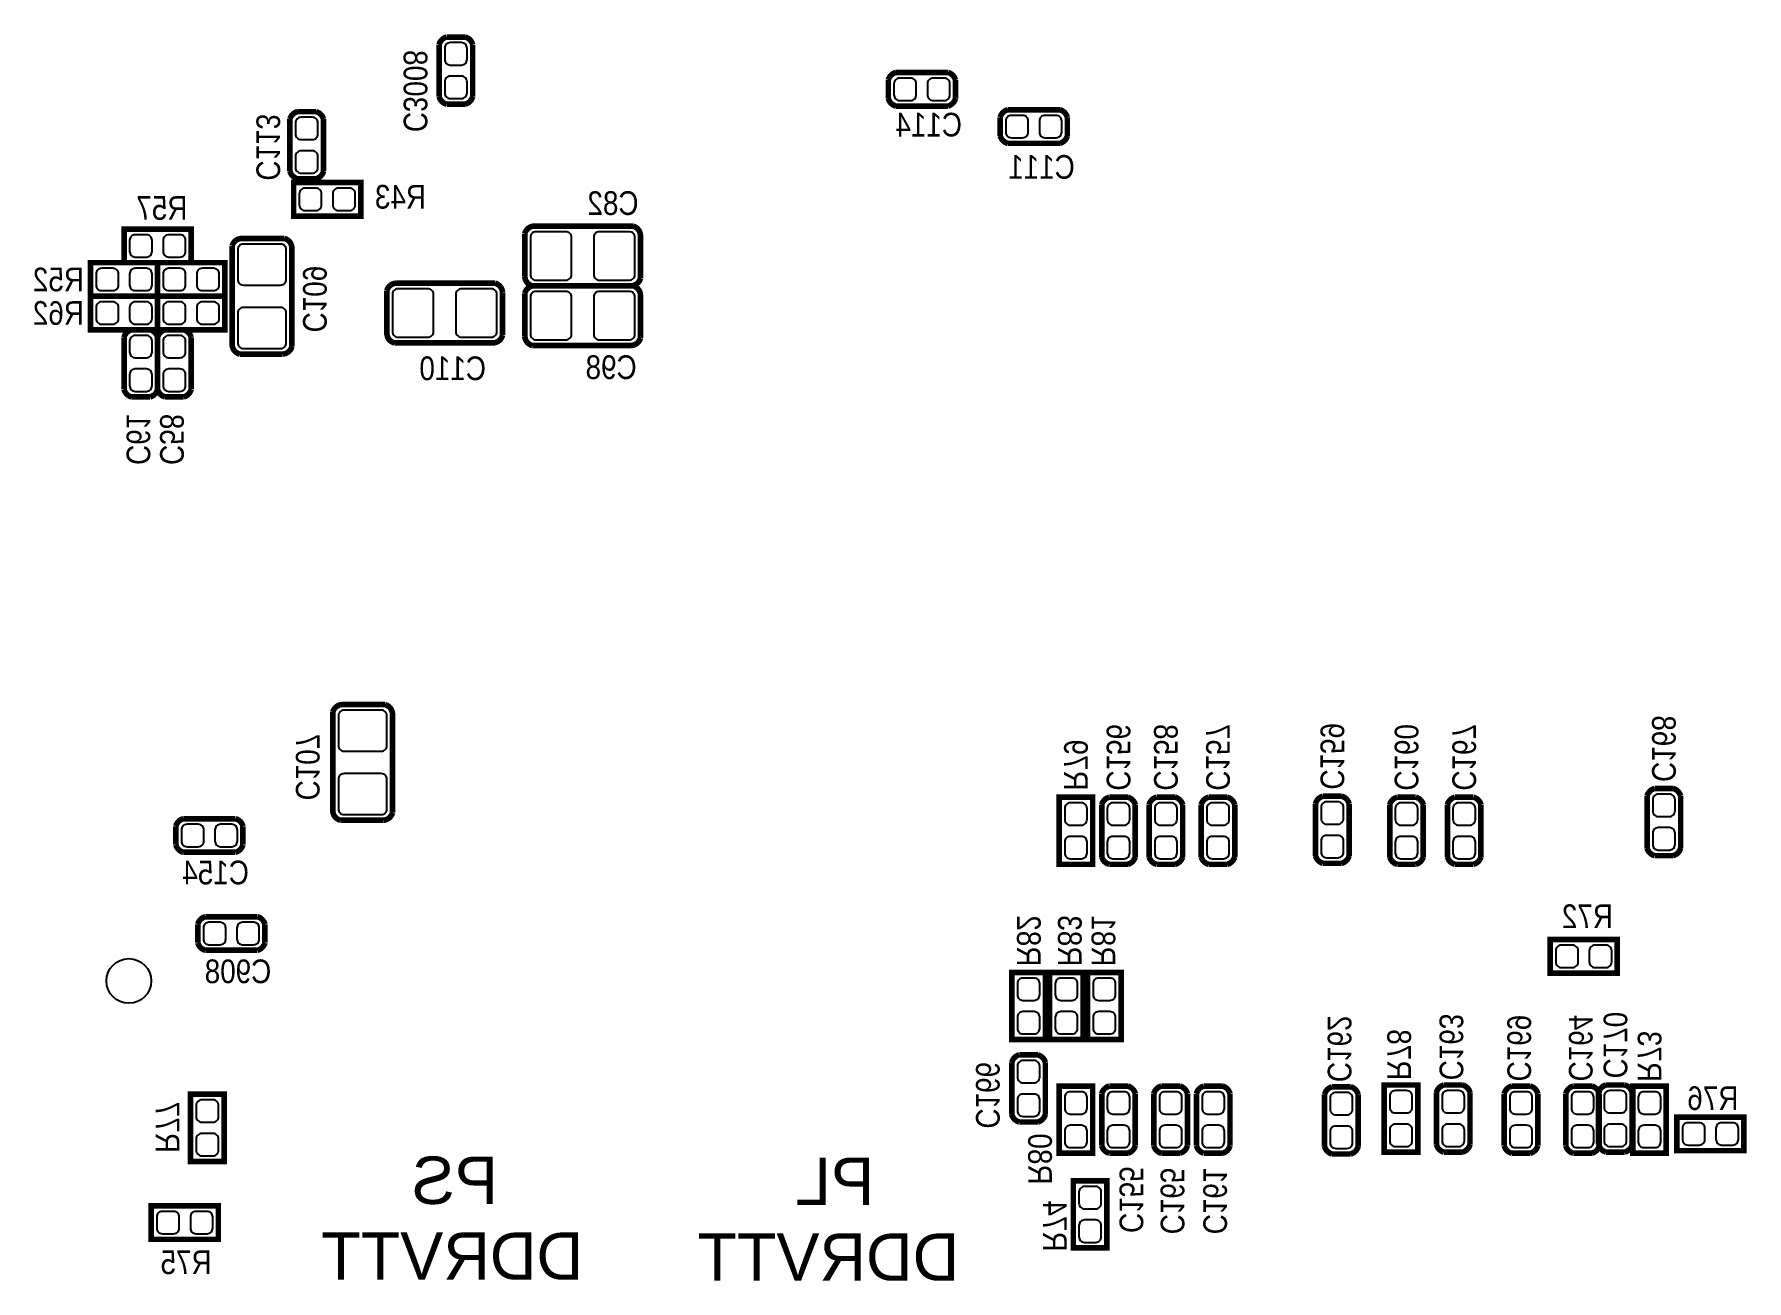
# Model space of a CAD drawing. Extents: x 35 to 230, y 10 to 165.
# Drawn here: x 79.19 to 125.12, y 37.05 to 70.48 of the extents above; entities that cross this region are included whole.
import ezdxf

# ---------------------------------------------------------------- set-up
doc = ezdxf.new("R2010")
doc.units = 0
for name, color, linetype in [('BG_SILKSCREEN_BOTTOM', 5, 'CONTINUOUS'), ('PG_SILKSCREEN_BOTTOM', 254, 'CONTINUOUS'), ('PIN_SOLDERMASK_BOTTOM', 85, 'CONTINUOUS'), ('RD_SILKSCREEN_BOTTOM', 142, 'CONTINUOUS')]:
    doc.layers.add(name, color=color, linetype=linetype)

msp = doc.modelspace()

# ---------------------------------------------------------------- linework, layer by layer
at = {"layer": 'PG_SILKSCREEN_BOTTOM', "const_width": 0.15}
for points in [[(90.25, 68.6, -0.265564), (90.05, 68.8), (90.05, 70.2, -0.265564), (90.25, 70.4), (90.75, 70.4, -0.265564), (90.95, 70.2), (90.95, 68.8, -0.265564), (90.75, 68.6)], [(103.9, 68.75, -0.265564), (103.7, 68.55), (102.3, 68.55, -0.265564), (102.1, 68.75), (102.1, 69.25, -0.265564), (102.3, 69.45), (103.7, 69.45, -0.265564), (103.9, 69.25)], [(86.25, 66.6, -0.265564), (86.05, 66.8), (86.05, 68.2, -0.265564), (86.25, 68.4), (86.75, 68.4, -0.265564), (86.95, 68.2), (86.95, 66.8, -0.265564), (86.75, 66.6)], [(105.1, 68.25, -0.265564), (105.3, 68.45), (106.7, 68.45, -0.265564), (106.9, 68.25), (106.9, 67.75, -0.265564), (106.7, 67.55), (105.3, 67.55, -0.265564), (105.1, 67.75)], [(92.6, 65.33, 0.333333), (92.35, 65.13)], [(95.2, 63.73, 0.333333), (95.45, 63.93), (95.45, 65.08, 0.333333), (95.25, 65.33), (92.55, 65.33)], [(86.1, 64.75, 0.333333), (85.9, 65), (84.75, 65, 0.333333), (84.5, 64.8), (84.5, 62.1)], [(88.9, 63.8, 0.333333), (88.65, 63.6), (88.65, 62.45, 0.333333), (88.85, 62.2), (91.55, 62.2)], [(91.75, 63.55, 0.333333), (91.55, 63.8)], [(92.35, 63.98, 0.333333), (92.55, 63.73)], [(92.6, 63.73, 0.333333), (92.35, 63.53)], [(95.2, 62.13, 0.333333), (95.45, 62.33), (95.45, 63.48, 0.333333), (95.25, 63.73), (92.55, 63.73)], [(82.3, 62.55, -0.265564), (82.5, 62.35), (82.5, 60.95, -0.265564), (82.3, 60.75), (81.8, 60.75, -0.265564), (81.6, 60.95), (81.6, 62.35, -0.265564), (81.8, 62.55)], [(83.2, 62.55, -0.265564), (83.4, 62.35), (83.4, 60.95, -0.265564), (83.2, 60.75), (82.7, 60.75, -0.265564), (82.5, 60.95), (82.5, 62.35, -0.265564), (82.7, 62.55)], [(91.5, 62.2, 0.333333), (91.75, 62.4)], [(84.5, 62.15, 0.333333), (84.7, 61.9)], [(85.85, 61.9, 0.333333), (86.1, 62.1)], [(92.35, 62.38, 0.333333), (92.55, 62.13)], [(88.8, 52.25, 0.333333), (88.6, 52.5), (87.45, 52.5, 0.333333), (87.2, 52.3), (87.2, 49.6)], [(108.023, 48.217, -0.265564), (107.823, 48.417), (107.823, 49.817, -0.265564), (108.023, 50.017), (108.523, 50.017, -0.265564), (108.723, 49.817), (108.723, 48.417, -0.265564), (108.523, 48.217)], [(109.293, 48.217, -0.265564), (109.093, 48.417), (109.093, 49.817, -0.265564), (109.293, 50.017), (109.793, 50.017, -0.265564), (109.993, 49.817), (109.993, 48.417, -0.265564), (109.793, 48.217)], [(110.69, 48.217, -0.265564), (110.49, 48.417), (110.49, 49.817, -0.265564), (110.69, 50.017), (111.19, 50.017, -0.265564), (111.39, 49.817), (111.39, 48.417, -0.265564), (111.19, 48.217)], [(113.757, 48.244, -0.265564), (113.557, 48.444), (113.557, 49.844, -0.265564), (113.757, 50.044), (114.257, 50.044, -0.265564), (114.457, 49.844), (114.457, 48.444, -0.265564), (114.257, 48.244)], [(115.747, 48.217, -0.265564), (115.547, 48.417), (115.547, 49.817, -0.265564), (115.747, 50.017), (116.247, 50.017, -0.265564), (116.447, 49.817), (116.447, 48.417, -0.265564), (116.247, 48.217)], [(117.294, 48.217, -0.265564), (117.094, 48.417), (117.094, 49.817, -0.265564), (117.294, 50.017), (117.794, 50.017, -0.265564), (117.994, 49.817), (117.994, 48.417, -0.265564), (117.794, 48.217)], [(122.65, 48.45, -0.265564), (122.45, 48.65), (122.45, 50.05, -0.265564), (122.65, 50.25), (123.15, 50.25, -0.265564), (123.35, 50.05), (123.35, 48.65, -0.265564), (123.15, 48.45)], [(87.2, 49.65, 0.333333), (87.4, 49.4)], [(88.55, 49.4, 0.333333), (88.8, 49.6)], [(84.789, 48.74, -0.265564), (84.589, 48.54), (83.189, 48.54, -0.265564), (82.989, 48.74), (82.989, 49.24, -0.265564), (83.189, 49.44), (84.589, 49.44, -0.265564), (84.789, 49.24)], [(85.3786, 46.1118, -0.265564), (85.1786, 45.9118), (83.7786, 45.9118, -0.265564), (83.5786, 46.1118), (83.5786, 46.6118, -0.265564), (83.7786, 46.8118), (85.1786, 46.8118, -0.265564), (85.3786, 46.6118)], [(105.61, 41.3077, -0.265564), (105.41, 41.5077), (105.41, 42.9077, -0.265564), (105.61, 43.1077), (106.11, 43.1077, -0.265564), (106.31, 42.9077), (106.31, 41.5077, -0.265564), (106.11, 41.3077)], [(108.023, 40.47, -0.265564), (107.823, 40.67), (107.823, 42.07, -0.265564), (108.023, 42.27), (108.523, 42.27, -0.265564), (108.723, 42.07), (108.723, 40.67, -0.265564), (108.523, 40.47)], [(109.42, 40.47, -0.265564), (109.22, 40.67), (109.22, 42.07, -0.265564), (109.42, 42.27), (109.92, 42.27, -0.265564), (110.12, 42.07), (110.12, 40.67, -0.265564), (109.92, 40.47)], [(110.563, 40.47, -0.265564), (110.363, 40.67), (110.363, 42.07, -0.265564), (110.563, 42.27), (111.063, 42.27, -0.265564), (111.263, 42.07), (111.263, 40.67, -0.265564), (111.063, 40.47)], [(114, 40.45, -0.265564), (113.8, 40.65), (113.8, 42.05, -0.265564), (114, 42.25), (114.5, 42.25, -0.265564), (114.7, 42.05), (114.7, 40.65, -0.265564), (114.5, 40.45)], [(117, 40.5, -0.265564), (116.8, 40.7), (116.8, 42.1, -0.265564), (117, 42.3), (117.5, 42.3, -0.265564), (117.7, 42.1), (117.7, 40.7, -0.265564), (117.5, 40.5)], [(118.818, 40.47, -0.265564), (118.618, 40.67), (118.618, 42.07, -0.265564), (118.818, 42.27), (119.318, 42.27, -0.265564), (119.518, 42.07), (119.518, 40.67, -0.265564), (119.318, 40.47)], [(120.469, 40.47, -0.265564), (120.269, 40.67), (120.269, 42.07, -0.265564), (120.469, 42.27), (120.969, 42.27, -0.265564), (121.169, 42.07), (121.169, 40.67, -0.265564), (120.969, 40.47)], [(121.35, 40.5, -0.265564), (121.15, 40.7), (121.15, 42.1, -0.265564), (121.35, 42.3), (121.85, 42.3, -0.265564), (122.05, 42.1), (122.05, 40.7, -0.265564), (121.85, 40.5)]]:
    msp.add_lwpolyline(points, format="xyb", dxfattribs=at)
for points in [[(103.9, 69.25), (103.9, 68.75)], [(90.75, 68.6), (90.25, 68.6)], [(105.1, 67.75), (105.1, 68.25)], [(86.75, 66.6), (86.25, 66.6)], [(87.95, 66.25), (87.95, 66.5), (86.15, 66.5), (86.15, 65.6), (87.95, 65.6), (87.95, 66.25)], [(81.6, 64.6), (81.6, 64.35), (83.4, 64.35), (83.4, 65.25), (81.6, 65.25), (81.6, 64.6)], [(86.1, 62.1), (86.1, 64.75)], [(92.35, 65.13), (92.35, 63.98)], [(82.5, 64.1), (82.5, 64.35), (80.7, 64.35), (80.7, 63.45), (82.5, 63.45), (82.5, 64.1)], [(82.5, 63.7), (82.5, 63.45), (84.3, 63.45), (84.3, 64.35), (82.5, 64.35), (82.5, 63.7)], [(91.55, 63.8), (88.9, 63.8)], [(82.5, 63.2), (82.5, 63.45), (80.7, 63.45), (80.7, 62.55), (82.5, 62.55), (82.5, 63.2)], [(82.5, 62.8), (82.5, 62.55), (84.3, 62.55), (84.3, 63.45), (82.5, 63.45), (82.5, 62.8)], [(91.75, 62.4), (91.75, 63.55)], [(92.35, 63.53), (92.35, 62.38)], [(92.55, 63.73), (95.2, 63.73)], [(81.8, 62.55), (82.3, 62.55)], [(82.7, 62.55), (83.2, 62.55)], [(92.55, 62.13), (95.2, 62.13)], [(84.7, 61.9), (85.85, 61.9)], [(88.8, 49.6), (88.8, 52.25)], [(106.93, 50.017), (106.68, 50.017), (106.68, 48.217), (107.58, 48.217), (107.58, 50.017), (106.93, 50.017)], [(84.789, 49.24), (84.789, 48.74)], [(87.4, 49.4), (88.55, 49.4)], [(108.523, 48.217), (108.023, 48.217)], [(109.793, 48.217), (109.293, 48.217)], [(111.19, 48.217), (110.69, 48.217)], [(114.257, 48.244), (113.757, 48.244)], [(116.247, 48.217), (115.747, 48.217)], [(117.794, 48.217), (117.294, 48.217)], [(123.15, 48.45), (122.65, 48.45)], [(85.3786, 46.6118), (85.3786, 46.1118)], [(119.85, 45.55), (119.85, 45.3), (121.65, 45.3), (121.65, 46.2), (119.85, 46.2), (119.85, 45.55)], [(105.66, 45.318), (105.41, 45.318), (105.41, 43.518), (106.31, 43.518), (106.31, 45.318), (105.66, 45.318)], [(106.676, 45.318), (106.426, 45.318), (106.426, 43.518), (107.326, 43.518), (107.326, 45.318), (106.676, 45.318)], [(108.092, 43.518), (108.342, 43.518), (108.342, 45.318), (107.442, 45.318), (107.442, 43.518), (108.092, 43.518)], [(106.93, 42.27), (106.68, 42.27), (106.68, 40.47), (107.58, 40.47), (107.58, 42.27), (106.93, 42.27)], [(115.65, 42.3), (115.4, 42.3), (115.4, 40.5), (116.3, 40.5), (116.3, 42.3), (115.65, 42.3)], [(122.3148, 42.27), (122.0648, 42.27), (122.0648, 40.47), (122.9648, 40.47), (122.9648, 42.27), (122.3148, 42.27)], [(83.636, 42.0513), (83.386, 42.0513), (83.386, 40.2513), (84.286, 40.2513), (84.286, 42.0513), (83.636, 42.0513)], [(106.11, 41.3077), (105.61, 41.3077)], [(125.048, 41.189), (125.048, 41.439), (123.248, 41.439), (123.248, 40.539), (125.048, 40.539), (125.048, 41.189)], [(108.523, 40.47), (108.023, 40.47)], [(109.92, 40.47), (109.42, 40.47)], [(111.063, 40.47), (110.563, 40.47)], [(114.5, 40.45), (114, 40.45)], [(117.5, 40.5), (117, 40.5)], [(119.318, 40.47), (118.818, 40.47)], [(120.969, 40.47), (120.469, 40.47)], [(121.85, 40.5), (121.35, 40.5)], [(107.711, 37.93), (107.961, 37.93), (107.961, 39.73), (107.061, 39.73), (107.061, 37.93), (107.711, 37.93)], [(84.1287, 38.8118), (84.1287, 39.0618), (82.3287, 39.0618), (82.3287, 38.1618), (84.1287, 38.1618), (84.1287, 38.8118)]]:
    msp.add_lwpolyline(points, dxfattribs=at)
at = {"layer": 'PIN_SOLDERMASK_BOTTOM'}
for points in [[(90.8, 69.8), (90.8, 70.1, 0.414214), (90.65, 70.25), (90.35, 70.25, 0.414214), (90.2, 70.1), (90.2, 69.8, 0.414214), (90.35, 69.65), (90.65, 69.65, 0.414214)], [(90.8, 68.9), (90.8, 69.2, 0.414214), (90.65, 69.35), (90.35, 69.35, 0.414214), (90.2, 69.2), (90.2, 68.9, 0.414214), (90.35, 68.75), (90.65, 68.75, 0.414214)], [(102.7, 69.3), (102.4, 69.3, 0.414214), (102.25, 69.15), (102.25, 68.85, 0.414214), (102.4, 68.7), (102.7, 68.7, 0.414214), (102.85, 68.85), (102.85, 69.15, 0.414214)], [(103.6, 69.3), (103.3, 69.3, 0.414214), (103.15, 69.15), (103.15, 68.85, 0.414214), (103.3, 68.7), (103.6, 68.7, 0.414214), (103.75, 68.85), (103.75, 69.15, 0.414214)], [(86.8, 67.8), (86.8, 68.1, 0.414214), (86.65, 68.25), (86.35, 68.25, 0.414214), (86.2, 68.1), (86.2, 67.8, 0.414214), (86.35, 67.65), (86.65, 67.65, 0.414214)], [(105.4, 67.7), (105.7, 67.7, 0.414214), (105.85, 67.85), (105.85, 68.15, 0.414214), (105.7, 68.3), (105.4, 68.3, 0.414214), (105.25, 68.15), (105.25, 67.85, 0.414214)], [(106.3, 67.7), (106.6, 67.7, 0.414214), (106.75, 67.85), (106.75, 68.15, 0.414214), (106.6, 68.3), (106.3, 68.3, 0.414214), (106.15, 68.15), (106.15, 67.85, 0.414214)], [(86.8, 66.9), (86.8, 67.2, 0.414214), (86.65, 67.35), (86.35, 67.35, 0.414214), (86.2, 67.2), (86.2, 66.9, 0.414214), (86.35, 66.75), (86.65, 66.75, 0.414214)], [(86.45, 65.75), (86.75, 65.75, 0.414214), (86.9, 65.9), (86.9, 66.2, 0.414214), (86.75, 66.35), (86.45, 66.35, 0.414214), (86.3, 66.2), (86.3, 65.9, 0.414214)], [(87.35, 65.75), (87.65, 65.75, 0.414214), (87.8, 65.9), (87.8, 66.2, 0.414214), (87.65, 66.35), (87.35, 66.35, 0.414214), (87.2, 66.2), (87.2, 65.9, 0.414214)], [(82.2, 65.1), (81.9, 65.1, 0.414214), (81.75, 64.95), (81.75, 64.65, 0.414214), (81.9, 64.5), (82.2, 64.5, 0.414214), (82.35, 64.65), (82.35, 64.95, 0.414214)], [(83.1, 65.1), (82.8, 65.1, 0.414214), (82.65, 64.95), (82.65, 64.65, 0.414214), (82.8, 64.5), (83.1, 64.5, 0.414214), (83.25, 64.65), (83.25, 64.95, 0.414214)], [(84.8, 64.85, 0.414214), (84.65, 64.7), (84.65, 63.9, 0.414214), (84.8, 63.75), (85.8, 63.75, 0.414214), (85.95, 63.9), (85.95, 64.7, 0.414214), (85.8, 64.85)], [(93.6, 65.03, 0.414214), (93.45, 65.18), (92.65, 65.18, 0.414214), (92.5, 65.03), (92.5, 64.03, 0.414214), (92.65, 63.88), (93.45, 63.88, 0.414214), (93.6, 64.03)], [(95.3, 65.03, 0.414214), (95.15, 65.18), (94.35, 65.18, 0.414214), (94.2, 65.03), (94.2, 64.03, 0.414214), (94.35, 63.88), (95.15, 63.88, 0.414214), (95.3, 64.03)], [(81, 63.6), (81.3, 63.6, 0.414214), (81.45, 63.75), (81.45, 64.05, 0.414214), (81.3, 64.2), (81, 64.2, 0.414214), (80.85, 64.05), (80.85, 63.75, 0.414214)], [(81.9, 63.6), (82.2, 63.6, 0.414214), (82.35, 63.75), (82.35, 64.05, 0.414214), (82.2, 64.2), (81.9, 64.2, 0.414214), (81.75, 64.05), (81.75, 63.75, 0.414214)], [(83.1, 64.2), (82.8, 64.2, 0.414214), (82.65, 64.05), (82.65, 63.75, 0.414214), (82.8, 63.6), (83.1, 63.6, 0.414214), (83.25, 63.75), (83.25, 64.05, 0.414214)], [(84, 64.2), (83.7, 64.2, 0.414214), (83.55, 64.05), (83.55, 63.75, 0.414214), (83.7, 63.6), (84, 63.6, 0.414214), (84.15, 63.75), (84.15, 64.05, 0.414214)], [(88.8, 62.5, 0.414214), (88.95, 62.35), (89.75, 62.35, 0.414214), (89.9, 62.5), (89.9, 63.5, 0.414214), (89.75, 63.65), (88.95, 63.65, 0.414214), (88.8, 63.5)], [(90.5, 62.5, 0.414214), (90.65, 62.35), (91.45, 62.35, 0.414214), (91.6, 62.5), (91.6, 63.5, 0.414214), (91.45, 63.65), (90.65, 63.65, 0.414214), (90.5, 63.5)], [(93.6, 63.43, 0.414214), (93.45, 63.58), (92.65, 63.58, 0.414214), (92.5, 63.43), (92.5, 62.43, 0.414214), (92.65, 62.28), (93.45, 62.28, 0.414214), (93.6, 62.43)], [(95.3, 63.43, 0.414214), (95.15, 63.58), (94.35, 63.58, 0.414214), (94.2, 63.43), (94.2, 62.43, 0.414214), (94.35, 62.28), (95.15, 62.28, 0.414214), (95.3, 62.43)], [(81, 62.7), (81.3, 62.7, 0.414214), (81.45, 62.85), (81.45, 63.15, 0.414214), (81.3, 63.3), (81, 63.3, 0.414214), (80.85, 63.15), (80.85, 62.85, 0.414214)], [(81.9, 62.7), (82.2, 62.7, 0.414214), (82.35, 62.85), (82.35, 63.15, 0.414214), (82.2, 63.3), (81.9, 63.3, 0.414214), (81.75, 63.15), (81.75, 62.85, 0.414214)], [(83.1, 63.3), (82.8, 63.3, 0.414214), (82.65, 63.15), (82.65, 62.85, 0.414214), (82.8, 62.7), (83.1, 62.7, 0.414214), (83.25, 62.85), (83.25, 63.15, 0.414214)], [(84, 63.3), (83.7, 63.3, 0.414214), (83.55, 63.15), (83.55, 62.85, 0.414214), (83.7, 62.7), (84, 62.7, 0.414214), (84.15, 62.85), (84.15, 63.15, 0.414214)], [(84.8, 63.15, 0.414214), (84.65, 63), (84.65, 62.2, 0.414214), (84.8, 62.05), (85.8, 62.05, 0.414214), (85.95, 62.2), (85.95, 63, 0.414214), (85.8, 63.15)], [(81.75, 62.25), (81.75, 61.95, 0.414214), (81.9, 61.8), (82.2, 61.8, 0.414214), (82.35, 61.95), (82.35, 62.25, 0.414214), (82.2, 62.4), (81.9, 62.4, 0.414214)], [(82.65, 62.25), (82.65, 61.95, 0.414214), (82.8, 61.8), (83.1, 61.8, 0.414214), (83.25, 61.95), (83.25, 62.25, 0.414214), (83.1, 62.4), (82.8, 62.4, 0.414214)], [(81.75, 61.35), (81.75, 61.05, 0.414214), (81.9, 60.9), (82.2, 60.9, 0.414214), (82.35, 61.05), (82.35, 61.35, 0.414214), (82.2, 61.5), (81.9, 61.5, 0.414214)], [(82.65, 61.35), (82.65, 61.05, 0.414214), (82.8, 60.9), (83.1, 60.9, 0.414214), (83.25, 61.05), (83.25, 61.35, 0.414214), (83.1, 61.5), (82.8, 61.5, 0.414214)], [(87.5, 52.35, 0.414214), (87.35, 52.2), (87.35, 51.4, 0.414214), (87.5, 51.25), (88.5, 51.25, 0.414214), (88.65, 51.4), (88.65, 52.2, 0.414214), (88.5, 52.35)], [(87.5, 50.65, 0.414214), (87.35, 50.5), (87.35, 49.7, 0.414214), (87.5, 49.55), (88.5, 49.55, 0.414214), (88.65, 49.7), (88.65, 50.5, 0.414214), (88.5, 50.65)], [(123.2, 49.65), (123.2, 49.95, 0.414214), (123.05, 50.1), (122.75, 50.1, 0.414214), (122.6, 49.95), (122.6, 49.65, 0.414214), (122.75, 49.5), (123.05, 49.5, 0.414214)], [(107.43, 49.417), (107.43, 49.717, 0.414214), (107.28, 49.867), (106.98, 49.867, 0.414214), (106.83, 49.717), (106.83, 49.417, 0.414214), (106.98, 49.267), (107.28, 49.267, 0.414214)], [(108.573, 49.417), (108.573, 49.717, 0.414214), (108.423, 49.867), (108.123, 49.867, 0.414214), (107.973, 49.717), (107.973, 49.417, 0.414214), (108.123, 49.267), (108.423, 49.267, 0.414214)], [(109.843, 49.417), (109.843, 49.717, 0.414214), (109.693, 49.867), (109.393, 49.867, 0.414214), (109.243, 49.717), (109.243, 49.417, 0.414214), (109.393, 49.267), (109.693, 49.267, 0.414214)], [(111.24, 49.417), (111.24, 49.717, 0.414214), (111.09, 49.867), (110.79, 49.867, 0.414214), (110.64, 49.717), (110.64, 49.417, 0.414214), (110.79, 49.267), (111.09, 49.267, 0.414214)], [(114.307, 49.444), (114.307, 49.744, 0.414214), (114.157, 49.894), (113.857, 49.894, 0.414214), (113.707, 49.744), (113.707, 49.444, 0.414214), (113.857, 49.294), (114.157, 49.294, 0.414214)], [(116.297, 49.417), (116.297, 49.717, 0.414214), (116.147, 49.867), (115.847, 49.867, 0.414214), (115.697, 49.717), (115.697, 49.417, 0.414214), (115.847, 49.267), (116.147, 49.267, 0.414214)], [(117.844, 49.417), (117.844, 49.717, 0.414214), (117.694, 49.867), (117.394, 49.867, 0.414214), (117.244, 49.717), (117.244, 49.417, 0.414214), (117.394, 49.267), (117.694, 49.267, 0.414214)], [(83.589, 49.29), (83.289, 49.29, 0.414214), (83.139, 49.14), (83.139, 48.84, 0.414214), (83.289, 48.69), (83.589, 48.69, 0.414214), (83.739, 48.84), (83.739, 49.14, 0.414214)], [(84.489, 49.29), (84.189, 49.29, 0.414214), (84.039, 49.14), (84.039, 48.84, 0.414214), (84.189, 48.69), (84.489, 48.69, 0.414214), (84.639, 48.84), (84.639, 49.14, 0.414214)], [(123.2, 48.75), (123.2, 49.05, 0.414214), (123.05, 49.2), (122.75, 49.2, 0.414214), (122.6, 49.05), (122.6, 48.75, 0.414214), (122.75, 48.6), (123.05, 48.6, 0.414214)], [(107.43, 48.517), (107.43, 48.817, 0.414214), (107.28, 48.967), (106.98, 48.967, 0.414214), (106.83, 48.817), (106.83, 48.517, 0.414214), (106.98, 48.367), (107.28, 48.367, 0.414214)], [(108.573, 48.517), (108.573, 48.817, 0.414214), (108.423, 48.967), (108.123, 48.967, 0.414214), (107.973, 48.817), (107.973, 48.517, 0.414214), (108.123, 48.367), (108.423, 48.367, 0.414214)], [(109.843, 48.517), (109.843, 48.817, 0.414214), (109.693, 48.967), (109.393, 48.967, 0.414214), (109.243, 48.817), (109.243, 48.517, 0.414214), (109.393, 48.367), (109.693, 48.367, 0.414214)], [(111.24, 48.517), (111.24, 48.817, 0.414214), (111.09, 48.967), (110.79, 48.967, 0.414214), (110.64, 48.817), (110.64, 48.517, 0.414214), (110.79, 48.367), (111.09, 48.367, 0.414214)], [(114.307, 48.544), (114.307, 48.844, 0.414214), (114.157, 48.994), (113.857, 48.994, 0.414214), (113.707, 48.844), (113.707, 48.544, 0.414214), (113.857, 48.394), (114.157, 48.394, 0.414214)], [(116.297, 48.517), (116.297, 48.817, 0.414214), (116.147, 48.967), (115.847, 48.967, 0.414214), (115.697, 48.817), (115.697, 48.517, 0.414214), (115.847, 48.367), (116.147, 48.367, 0.414214)], [(117.844, 48.517), (117.844, 48.817, 0.414214), (117.694, 48.967), (117.394, 48.967, 0.414214), (117.244, 48.817), (117.244, 48.517, 0.414214), (117.394, 48.367), (117.694, 48.367, 0.414214)], [(84.1786, 46.6618), (83.8786, 46.6618, 0.414214), (83.7286, 46.5118), (83.7286, 46.2118, 0.414214), (83.8786, 46.0618), (84.1786, 46.0618, 0.414214), (84.3286, 46.2118), (84.3286, 46.5118, 0.414214)], [(85.0786, 46.6618), (84.7786, 46.6618, 0.414214), (84.6286, 46.5118), (84.6286, 46.2118, 0.414214), (84.7786, 46.0618), (85.0786, 46.0618, 0.414214), (85.2286, 46.2118), (85.2286, 46.5118, 0.414214)], [(120.45, 46.05), (120.15, 46.05, 0.414214), (120, 45.9), (120, 45.6, 0.414214), (120.15, 45.45), (120.45, 45.45, 0.414214), (120.6, 45.6), (120.6, 45.9, 0.414214)], [(121.35, 46.05), (121.05, 46.05, 0.414214), (120.9, 45.9), (120.9, 45.6, 0.414214), (121.05, 45.45), (121.35, 45.45, 0.414214), (121.5, 45.6), (121.5, 45.9, 0.414214)], [(106.16, 44.718), (106.16, 45.018, 0.414214), (106.01, 45.168), (105.71, 45.168, 0.414214), (105.56, 45.018), (105.56, 44.718, 0.414214), (105.71, 44.568), (106.01, 44.568, 0.414214)], [(107.176, 44.718), (107.176, 45.018, 0.414214), (107.026, 45.168), (106.726, 45.168, 0.414214), (106.576, 45.018), (106.576, 44.718, 0.414214), (106.726, 44.568), (107.026, 44.568, 0.414214)], [(107.592, 45.018), (107.592, 44.718, 0.414214), (107.742, 44.568), (108.042, 44.568, 0.414214), (108.192, 44.718), (108.192, 45.018, 0.414214), (108.042, 45.168), (107.742, 45.168, 0.414214)], [(106.16, 43.818), (106.16, 44.118, 0.414214), (106.01, 44.268), (105.71, 44.268, 0.414214), (105.56, 44.118), (105.56, 43.818, 0.414214), (105.71, 43.668), (106.01, 43.668, 0.414214)], [(107.176, 43.818), (107.176, 44.118, 0.414214), (107.026, 44.268), (106.726, 44.268, 0.414214), (106.576, 44.118), (106.576, 43.818, 0.414214), (106.726, 43.668), (107.026, 43.668, 0.414214)], [(107.592, 44.118), (107.592, 43.818, 0.414214), (107.742, 43.668), (108.042, 43.668, 0.414214), (108.192, 43.818), (108.192, 44.118, 0.414214), (108.042, 44.268), (107.742, 44.268, 0.414214)], [(106.16, 42.5077), (106.16, 42.8077, 0.414214), (106.01, 42.9577), (105.71, 42.9577, 0.414214), (105.56, 42.8077), (105.56, 42.5077, 0.414214), (105.71, 42.3577), (106.01, 42.3577, 0.414214)], [(84.136, 41.4513), (84.136, 41.7513, 0.414214), (83.986, 41.9013), (83.686, 41.9013, 0.414214), (83.536, 41.7513), (83.536, 41.4513, 0.414214), (83.686, 41.3013), (83.986, 41.3013, 0.414214)], [(106.16, 41.6077), (106.16, 41.9077, 0.414214), (106.01, 42.0577), (105.71, 42.0577, 0.414214), (105.56, 41.9077), (105.56, 41.6077, 0.414214), (105.71, 41.4577), (106.01, 41.4577, 0.414214)], [(107.43, 41.67), (107.43, 41.97, 0.414214), (107.28, 42.12), (106.98, 42.12, 0.414214), (106.83, 41.97), (106.83, 41.67, 0.414214), (106.98, 41.52), (107.28, 41.52, 0.414214)], [(108.573, 41.67), (108.573, 41.97, 0.414214), (108.423, 42.12), (108.123, 42.12, 0.414214), (107.973, 41.97), (107.973, 41.67, 0.414214), (108.123, 41.52), (108.423, 41.52, 0.414214)], [(109.97, 41.67), (109.97, 41.97, 0.414214), (109.82, 42.12), (109.52, 42.12, 0.414214), (109.37, 41.97), (109.37, 41.67, 0.414214), (109.52, 41.52), (109.82, 41.52, 0.414214)], [(111.113, 41.67), (111.113, 41.97, 0.414214), (110.963, 42.12), (110.663, 42.12, 0.414214), (110.513, 41.97), (110.513, 41.67, 0.414214), (110.663, 41.52), (110.963, 41.52, 0.414214)], [(114.55, 41.65), (114.55, 41.95, 0.414214), (114.4, 42.1), (114.1, 42.1, 0.414214), (113.95, 41.95), (113.95, 41.65, 0.414214), (114.1, 41.5), (114.4, 41.5, 0.414214)], [(116.15, 41.7), (116.15, 42, 0.414214), (116, 42.15), (115.7, 42.15, 0.414214), (115.55, 42), (115.55, 41.7, 0.414214), (115.7, 41.55), (116, 41.55, 0.414214)], [(117.55, 41.7), (117.55, 42, 0.414214), (117.4, 42.15), (117.1, 42.15, 0.414214), (116.95, 42), (116.95, 41.7, 0.414214), (117.1, 41.55), (117.4, 41.55, 0.414214)], [(119.368, 41.67), (119.368, 41.97, 0.414214), (119.218, 42.12), (118.918, 42.12, 0.414214), (118.768, 41.97), (118.768, 41.67, 0.414214), (118.918, 41.52), (119.218, 41.52, 0.414214)], [(121.019, 41.67), (121.019, 41.97, 0.414214), (120.869, 42.12), (120.569, 42.12, 0.414214), (120.419, 41.97), (120.419, 41.67, 0.414214), (120.569, 41.52), (120.869, 41.52, 0.414214)], [(121.9, 41.7), (121.9, 42, 0.414214), (121.75, 42.15), (121.45, 42.15, 0.414214), (121.3, 42), (121.3, 41.7, 0.414214), (121.45, 41.55), (121.75, 41.55, 0.414214)], [(122.8148, 41.67), (122.8148, 41.97, 0.414214), (122.6648, 42.12), (122.3648, 42.12, 0.414214), (122.2148, 41.97), (122.2148, 41.67, 0.414214), (122.3648, 41.52), (122.6648, 41.52, 0.414214)], [(84.136, 40.5513), (84.136, 40.8513, 0.414214), (83.986, 41.0013), (83.686, 41.0013, 0.414214), (83.536, 40.8513), (83.536, 40.5513, 0.414214), (83.686, 40.4013), (83.986, 40.4013, 0.414214)], [(107.43, 40.77), (107.43, 41.07, 0.414214), (107.28, 41.22), (106.98, 41.22, 0.414214), (106.83, 41.07), (106.83, 40.77, 0.414214), (106.98, 40.62), (107.28, 40.62, 0.414214)], [(108.573, 40.77), (108.573, 41.07, 0.414214), (108.423, 41.22), (108.123, 41.22, 0.414214), (107.973, 41.07), (107.973, 40.77, 0.414214), (108.123, 40.62), (108.423, 40.62, 0.414214)], [(109.97, 40.77), (109.97, 41.07, 0.414214), (109.82, 41.22), (109.52, 41.22, 0.414214), (109.37, 41.07), (109.37, 40.77, 0.414214), (109.52, 40.62), (109.82, 40.62, 0.414214)], [(111.113, 40.77), (111.113, 41.07, 0.414214), (110.963, 41.22), (110.663, 41.22, 0.414214), (110.513, 41.07), (110.513, 40.77, 0.414214), (110.663, 40.62), (110.963, 40.62, 0.414214)], [(114.55, 40.75), (114.55, 41.05, 0.414214), (114.4, 41.2), (114.1, 41.2, 0.414214), (113.95, 41.05), (113.95, 40.75, 0.414214), (114.1, 40.6), (114.4, 40.6, 0.414214)], [(116.15, 40.8), (116.15, 41.1, 0.414214), (116, 41.25), (115.7, 41.25, 0.414214), (115.55, 41.1), (115.55, 40.8, 0.414214), (115.7, 40.65), (116, 40.65, 0.414214)], [(117.55, 40.8), (117.55, 41.1, 0.414214), (117.4, 41.25), (117.1, 41.25, 0.414214), (116.95, 41.1), (116.95, 40.8, 0.414214), (117.1, 40.65), (117.4, 40.65, 0.414214)], [(119.368, 40.77), (119.368, 41.07, 0.414214), (119.218, 41.22), (118.918, 41.22, 0.414214), (118.768, 41.07), (118.768, 40.77, 0.414214), (118.918, 40.62), (119.218, 40.62, 0.414214)], [(121.019, 40.77), (121.019, 41.07, 0.414214), (120.869, 41.22), (120.569, 41.22, 0.414214), (120.419, 41.07), (120.419, 40.77, 0.414214), (120.569, 40.62), (120.869, 40.62, 0.414214)], [(121.9, 40.8), (121.9, 41.1, 0.414214), (121.75, 41.25), (121.45, 41.25, 0.414214), (121.3, 41.1), (121.3, 40.8, 0.414214), (121.45, 40.65), (121.75, 40.65, 0.414214)], [(122.8148, 40.77), (122.8148, 41.07, 0.414214), (122.6648, 41.22), (122.3648, 41.22, 0.414214), (122.2148, 41.07), (122.2148, 40.77, 0.414214), (122.3648, 40.62), (122.6648, 40.62, 0.414214)], [(123.548, 40.689), (123.848, 40.689, 0.414214), (123.998, 40.839), (123.998, 41.139, 0.414214), (123.848, 41.289), (123.548, 41.289, 0.414214), (123.398, 41.139), (123.398, 40.839, 0.414214)], [(124.448, 40.689), (124.748, 40.689, 0.414214), (124.898, 40.839), (124.898, 41.139, 0.414214), (124.748, 41.289), (124.448, 41.289, 0.414214), (124.298, 41.139), (124.298, 40.839, 0.414214)], [(107.211, 39.43), (107.211, 39.13, 0.414214), (107.361, 38.98), (107.661, 38.98, 0.414214), (107.811, 39.13), (107.811, 39.43, 0.414214), (107.661, 39.58), (107.361, 39.58, 0.414214)], [(82.6287, 38.3118), (82.9287, 38.3118, 0.414214), (83.0787, 38.4618), (83.0787, 38.7618, 0.414214), (82.9287, 38.9118), (82.6287, 38.9118, 0.414214), (82.4787, 38.7618), (82.4787, 38.4618, 0.414214)], [(83.5287, 38.3118), (83.8287, 38.3118, 0.414214), (83.9787, 38.4618), (83.9787, 38.7618, 0.414214), (83.8287, 38.9118), (83.5287, 38.9118, 0.414214), (83.3787, 38.7618), (83.3787, 38.4618, 0.414214)], [(107.211, 38.53), (107.211, 38.23, 0.414214), (107.361, 38.08), (107.661, 38.08, 0.414214), (107.811, 38.23), (107.811, 38.53, 0.414214), (107.661, 38.68), (107.361, 38.68, 0.414214)]]:
    msp.add_lwpolyline(points, format="xyb", close=True, dxfattribs=at)
msp.add_circle((81.7288, 45.0894), 0.6, dxfattribs=at)

# ---------------------------------------------------------------- texts
at = {"layer": 'BG_SILKSCREEN_BOTTOM', "text_generation_flag": 2, "width": 1.02}
for s, p in [('PS', (91.629, 39.1097)), ('PL', (101.719, 39.0827)), ('DDRVTT', (93.915, 37.0777)), ('DDRVTT', (104.005, 37.0507))]:
    msp.add_text(s, height=1.27, dxfattribs=at).set_placement(p)
at = {"layer": 'RD_SILKSCREEN_BOTTOM', "text_generation_flag": 2, "width": 0.88}
for s, p in [('C3008', (89.1, 67.85)), ('C113', (85.15, 66.55)), ('C109', (86.4, 62.48)), ('C61', (81.6667, 58.925)), ('C58', (82.5667, 58.925)), ('C156', (107.9563, 50.192)), ('C158', (109.2263, 50.192)), ('C157', (110.6233, 50.192)), ('C159', (113.6903, 50.219)), ('C160', (115.6803, 50.192)), ('C167', (117.2273, 50.192)), ('C168', (122.5833, 50.425)), ('C107', (86.2081, 49.9309)), ('R79', (106.8133, 50.192)), ('R82', (105.55, 45.48)), ('R83', (106.65, 45.48)), ('R81', (107.55, 45.48)), ('C162', (113.8833, 42.375)), ('C163', (116.8833, 42.425)), ('C169', (118.7013, 42.395)), ('C164', (120.3523, 42.395)), ('C170', (121.2833, 42.475)), ('R78', (115.4833, 42.425)), ('R73', (122.2, 42.38)), ('C166', (104.45, 41.13)), ('R77', (82.45, 40.48)), ('R80', (105.85, 39.63)), ('C155', (108.3, 38.33)), ('C165', (109.4033, 38.295)), ('C161', (110.5463, 38.295)), ('R74', (106.25, 37.83))]:
    msp.add_text(s, height=0.635, rotation=270, dxfattribs=at).set_placement(p)
for s, p in [('C114', (104.075, 67.7333)), ('C111', (107.1, 66.6)), ('R43', (89.7, 65.8)), ('C82', (95.4, 65.63)), ('R57', (83.3, 65.5)), ('R52', (80.525, 63.5833)), ('R62', (80.525, 62.6833)), ('C110', (91.308, 61.2)), ('C98', (95.35, 61.23)), ('C154', (84.95, 47.68)), ('R72', (121.536, 46.507)), ('C908', (85.55, 45.03)), ('R76', (124.9, 41.63)), ('R75', (83.95, 37.23))]:
    msp.add_text(s, height=0.635, dxfattribs=at).set_placement(p)

doc.saveas('drawing.dxf')
